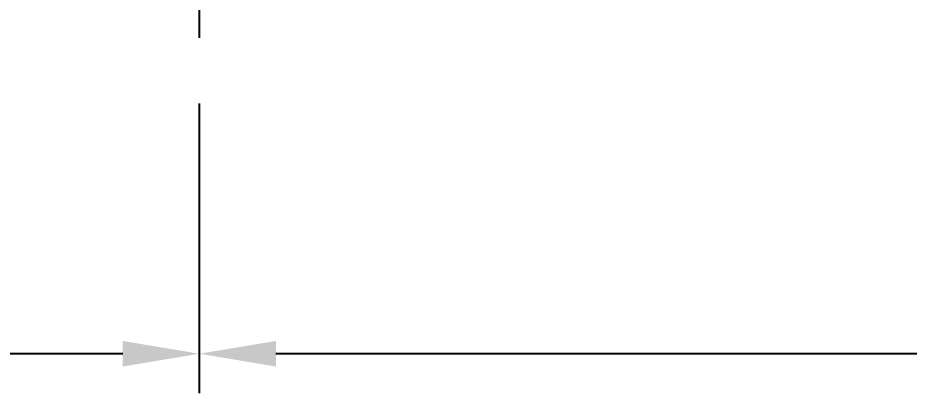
# Model space of a CAD drawing. Extents: x -17.4 to 61.4, y -22.6 to 16.1.
# Drawn here: x 45.246 to 47.283, y -0.117 to 0.739 of the extents above; entities that cross this region are included whole.
import ezdxf

# ---------------------------------------------------------------- set-up
doc = ezdxf.new("R2010")
doc.units = 0
doc.header["$LTSCALE"] = 2
doc.linetypes.add('CENTER2', pattern=[1.125, 0.75, -0.125, 0.125, -0.125])
doc.layers.get('0').update_dxf_attribs({"linetype": 'CONTINUOUS'})
doc.styles.get("Standard").update_dxf_attribs({"font": 'isocp.shx'})
doc.dimstyles.new('SYSTRA50', dxfattribs={"dimscale": 0.05, "dimtxt": 3.5, "dimasz": 3.5, "dimexe": 1.8, "dimexo": 3, "dimgap": 1, "dimtad": 1, "dimdec": 3, "dimzin": 0, "dimdsep": 46, "dimtxsty": 'Standard', "dimcen": 1, "dimclrd": 10, "dimclre": 10, "dimclrt": 50, "dimadec": 0, "dimazin": 0, "dimtfac": 1, "dimtdec": 3, "dimtix": 1, "dimtmove": 2, "dimatfit": 3, "dimfxl": 1, "dimtolj": 1, "dimtzin": 0, "dimarcsym": 0})

# ---------------------------------------------------------------- blocks, each defined once
blk = doc.blocks.new('*D72')
at = {"color": 10, "lineweight": -2, "transparency": 16777216}
for p, q in [((41.6609, 0.5436), (41.6609, -0.1173)), ((45.6609, 0.5436), (45.6609, -0.1173)), ((45.4859, -0.0273), (41.8359, -0.0273))]:
    blk.add_line(p, q, dxfattribs=at)
at = {"color": 10, "transparency": 16777216}
for points in [[(41.8359, 0.0019), (41.8359, -0.0565), (41.6609, -0.0273)], [(45.4859, 0.0019), (45.4859, -0.0565), (45.6609, -0.0273)]]:
    blk.add_solid(points, dxfattribs=at)
at = {"color": 50, "transparency": 16777216, "insert": (43.6609, 0.1102), "char_height": 0.175, "attachment_point": 5}
blk.add_mtext('\\A1;4.000', dxfattribs=at)
blk = doc.blocks.new('*D78')
at = {"color": 10, "lineweight": -2, "transparency": 16777216}
for p, q in [((45.6609, 0.5436), (45.6609, -0.1173)), ((49.6609, 0.5436), (49.6609, -0.1173)), ((49.4859, -0.0273), (45.8359, -0.0273))]:
    blk.add_line(p, q, dxfattribs=at)
at = {"color": 10, "transparency": 16777216}
for points in [[(45.8359, 0.0019), (45.8359, -0.0565), (45.6609, -0.0273)], [(49.4859, 0.0019), (49.4859, -0.0565), (49.6609, -0.0273)]]:
    blk.add_solid(points, dxfattribs=at)
at = {"color": 50, "transparency": 16777216, "insert": (47.6609, 0.1102), "char_height": 0.175, "attachment_point": 5}
blk.add_mtext('\\A1;4.000', dxfattribs=at)

msp = doc.modelspace()

# ---------------------------------------------------------------- linework, layer by layer
at = {"color": 1, "linetype": 'CENTER2'}
msp.add_line((45.6609, 6.2508), (45.6609, 0.6936), dxfattribs=at)
msp.add_line((45.6609, 6.2508), (45.6609, 0.6936), dxfattribs=at)

# ---------------------------------------------------------------- dimensions: what is measured, and where the dimension line sits
for base, p1, p2, picture, middle in [((41.6609, -0.0273), (45.6609, 0.6936), (41.6609, 0.6936), '*D72', (43.6609, 0.1102)), ((45.6609, -0.0273), (49.6609, 0.6936), (45.6609, 0.6936), '*D78', (47.6609, 0.1102))]:
    dim = msp.add_linear_dim(base=base, p1=p1, p2=p2, angle=180, dimstyle='SYSTRA50')
    dim.commit()
    dim.dimension.update_dxf_attribs({"geometry": picture, "text_midpoint": middle})

doc.saveas('drawing.dxf')
